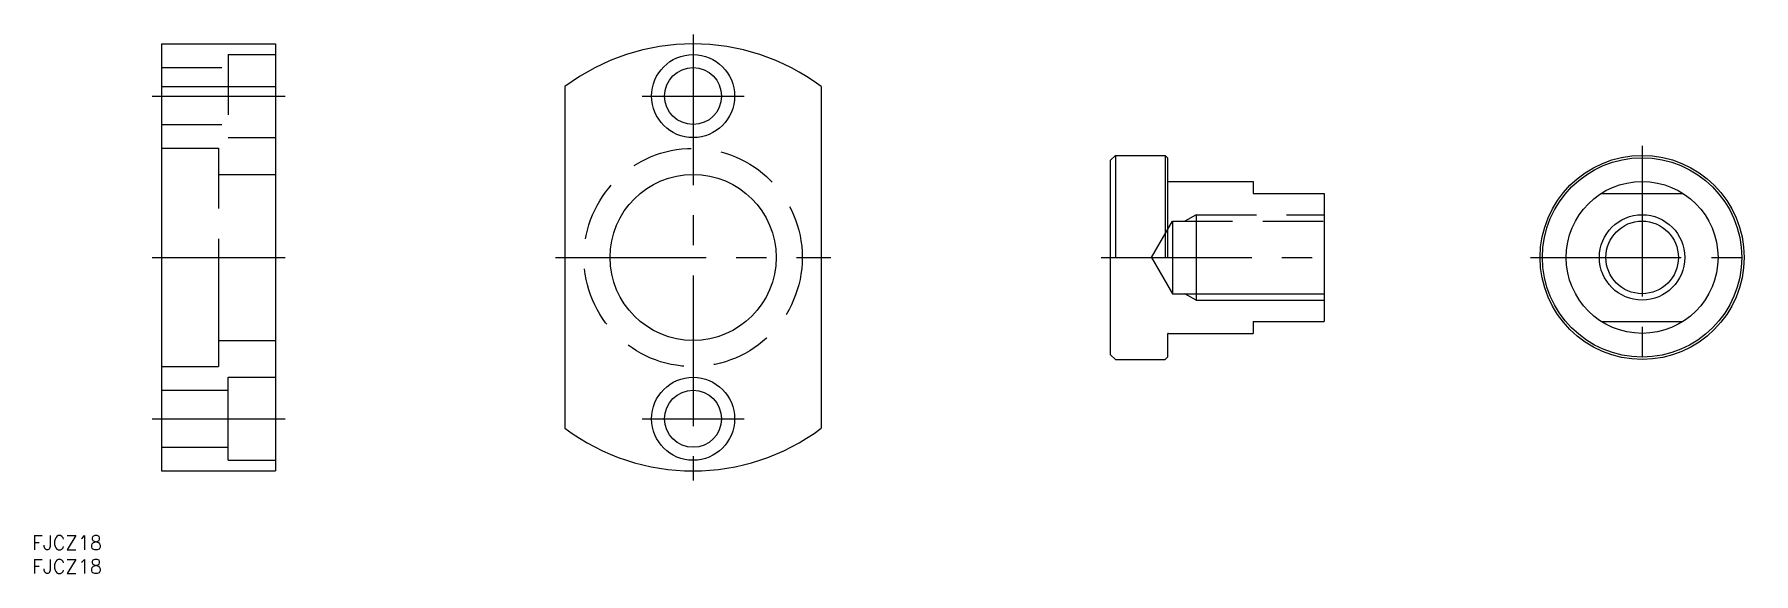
# Model space of a CAD drawing. Extents: x -339 to 23, y -67 to 47.
import ezdxf

# ---------------------------------------------------------------- set-up
doc = ezdxf.new("R2010")
doc.units = 0
doc.linetypes.add('CENTER', pattern=[50.8, 31.75, -6.35, 6.35, -6.35])
doc.linetypes.add('DASHED', pattern=[19.05, 12.7, -6.35])
doc.layers.get('0').update_dxf_attribs({"linetype": 'CONTINUOUS'})
doc.layers.add('CENTER', color=1, linetype='CONTINUOUS')
doc.styles.get("Standard").update_dxf_attribs({"font": 'txt.shx', "height": 3, "bigfont": 'bigfont.shx'})

# ---------------------------------------------------------------- blocks, each defined once
blk = doc.blocks.new('*U2')
at = {"color": 7, "linetype": 'CONTINUOUS'}
blk.add_text('FJCZ18', height=3, dxfattribs=at).set_placement((-339.34, -61.63))
blk = doc.blocks.new('*U3')
at = {"color": 7, "linetype": 'CONTINUOUS'}
blk.add_text('FJCZ18', height=3, dxfattribs=at).set_placement((-339.34, -66.63))

msp = doc.modelspace()

# ---------------------------------------------------------------- linework, layer by layer
at = {"color": 7, "linetype": 'CONTINUOUS'}
for p, q in [((-312, 45), (-312, -45)), ((-312, 45), (-288, 45)), ((-288, 45), (-288, -45)), ((-312, 36), (-288, 36)), ((-227, 36), (-227, -36)), ((-173, 36), (-173, -36)), ((-112, 20.5), (-111, 21.5)), ((-112, -20.5), (-112, 20.5)), ((-111, 21.5), (-100.5, 21.5)), ((-111, 21.5), (-111, 0)), ((-100, 21), (-100.5, 21.5)), ((-100.5, 21.5), (-100.5, 0)), ((-100, 21), (-100, 0)), ((-99.8, 16), (-82, 16)), ((-82, 16), (-82, 13.5)), ((-82, 13.5), (-67, 13.5)), ((-67, 13.5), (-67, -13.5)), ((-8.58778, 13.5), (8.58778, 13.5)), ((-300, 0), (-300, -23)), ((-103.415, 0), (-99, -7.647)), ((-99, 0), (-99, -7.647)), ((-94, 0), (-94, -9)), ((-99, -7.647), (-67, -7.647)), ((-82, -13.5), (-67, -13.5)), ((-82, -13.5), (-82, -16)), ((-8.58778, -13.5), (8.58778, -13.5)), ((-300, -17.5), (-288, -17.5)), ((-100, -16.2), (-100, -21)), ((-99.8, -16), (-82, -16)), ((-111, -21.5), (-112, -20.5)), ((-111, -21.5), (-100.5, -21.5)), ((-100.5, -21.5), (-100, -21)), ((-312, -23), (-300, -23)), ((-298, -42.75), (-298, -25.25)), ((-298, -25.25), (-288, -25.25)), ((-312, -28), (-298, -28)), ((-312, -40), (-298, -40)), ((-298, -42.75), (-288, -42.75)), ((-312, -45), (-288, -45))]:
    msp.add_line(p, q, dxfattribs=at)
at = {"color": 3, "linetype": 'DASHED'}
for p, q in [((-312, 40), (-298, 40)), ((-298, 42.75), (-298, 25.25)), ((-298, 42.75), (-288, 42.75)), ((-312, 28), (-298, 28)), ((-312, 23), (-300, 23)), ((-300, 23), (-300, 0)), ((-298, 25.25), (-288, 25.25)), ((-300, 17.5), (-288, 17.5)), ((-103.415, 0), (-99, 7.647)), ((-99, 7.647), (-99, 0)), ((-99, 7.647), (-67, 7.647)), ((-94, 9), (-96.34346, 7.647)), ((-94, 9), (-94, 0)), ((-94, 9), (-67, 9))]:
    msp.add_line(p, q, dxfattribs=at)
at = {"color": 3, "linetype": 'CONTINUOUS'}
for q in [(-96.34346, -7.647), (-67, -9)]:
    msp.add_line((-94, -9), q, dxfattribs=at)
at = {"color": 7, "linetype": 'CONTINUOUS'}
for centre, radius in [((-200, 34), 8.75), ((-200, 34), 6), ((0, 0), 21.5), ((0, 0), 21), ((-200, 0), 17.5), ((0, 0), 16), ((0, 0), 7.647), ((-200, -34), 8.75), ((-200, -34), 6)]:
    msp.add_circle(centre, radius, dxfattribs=at)
at = {"color": 3, "linetype": 'DASHED'}
msp.add_circle((-200, 0), 23, dxfattribs=at)
at = {"color": 3, "linetype": 'CONTINUOUS'}
msp.add_circle((0, 0), 9, dxfattribs=at)
at = {"color": 7, "linetype": 'CONTINUOUS'}
for centre, radius, start, end in [((-200, 0), 45, 53.130102, 126.8699), ((-99.8, 16.2), 0.2, 180, 270), ((-99.8, -16.2), 0.2, 90, 180), ((-200, 0), 45, 233.1301, 306.8699)]:
    msp.add_arc(centre, radius, start, end, dxfattribs=at)
at = {"layer": 'CENTER', "color": 1, "linetype": 'CENTER'}
for p, q in [((-200, 47), (-200, -47)), ((-314, 34), (-286, 34)), ((-210.75, 34), (-189.25, 34)), ((0, 23.5), (0, -23.5)), ((-314, 0), (-286, 0)), ((-229, 0), (-171, 0)), ((-114, 0), (-65, 0)), ((-23.5, 0), (23.5, 0)), ((-314, -34), (-286, -34)), ((-210.75, -34), (-189.25, -34))]:
    msp.add_line(p, q, dxfattribs=at)

# ---------------------------------------------------------------- block references
at = {"color": 7, "linetype": 'CONTINUOUS'}
for name in ['*U2', '*U3']:
    msp.add_blockref(name, (0, 0), dxfattribs=at)

doc.saveas('drawing.dxf')
